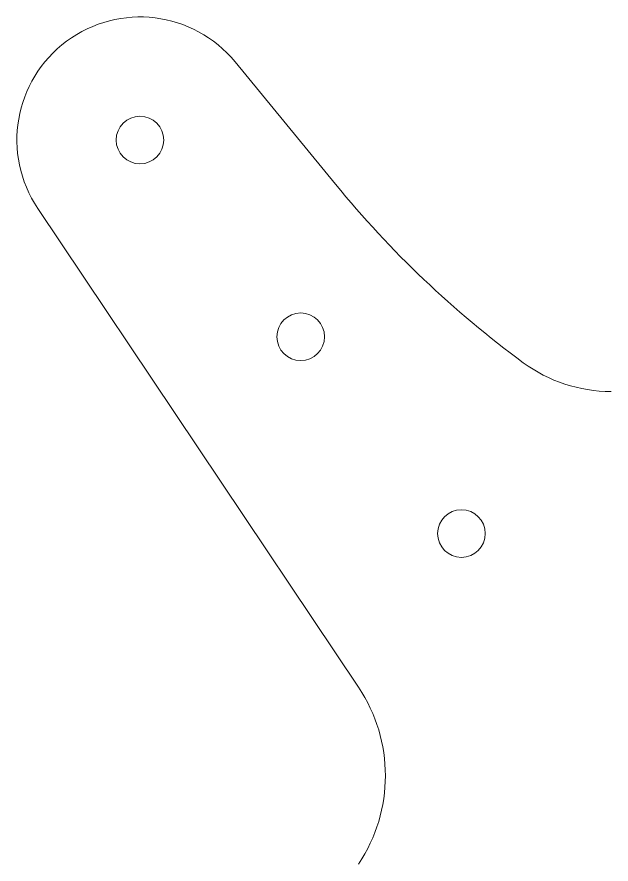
# Model space of a CAD drawing. Header units: millimetres. Extents: x -43 to 114, y -48 to 48.
# Drawn here: x -43.2 to -5.8, y -5.6 to 47.8 of the extents above; entities that cross this region are included whole.
import ezdxf

# ---------------------------------------------------------------- set-up
doc = ezdxf.new("R2010")
doc.units = ezdxf.units.MM
doc.layers.add('1', color=7, linetype='Continuous', true_color=0xffffff)

msp = doc.modelspace()

# ---------------------------------------------------------------- linework, layer by layer
at = {"layer": '1', "color": 3, "linetype": 'Continuous', "lineweight": 18}
for p, q in [((-23.177926, 37.243794), (-29.502526, 44.949972)), ((-41.93174, 35.719556), (-21.729231, 5.566101))]:
    msp.add_line(p, q, dxfattribs=at)
for centre in [(-35.493242, 40.033284), (-25.371621, 27.641642), (-15.25, 15.25)]:
    msp.add_circle(centre, 1.5, dxfattribs=at)
for centre, radius, start, end in [((-35.493242, 40.033284), 7.75, 39.376344, 213.821684), ((27.152842, 78.37568), 65, 219.256876, 233.672662), ((-5.826392, 33.524762), 9.329229, 233.672662, 270), ((-30.03697, 0), 10, 326.178316, 33.821684)]:
    msp.add_arc(centre, radius, start, end, dxfattribs=at)

doc.saveas('drawing.dxf')
